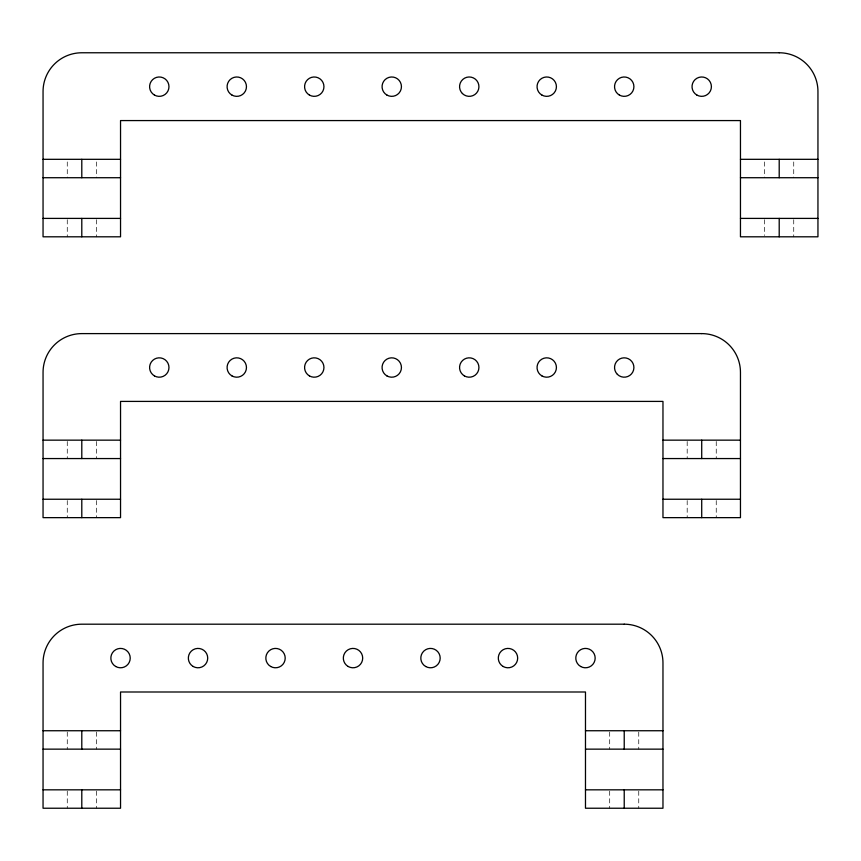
<?xml version="1.0" encoding="UTF-8"?>
<svg xmlns="http://www.w3.org/2000/svg" width="861" height="861" viewBox="0 0 861 861"><rect width="100%" height="100%" fill="white"/><g stroke="black" fill="none" stroke-linecap="round" stroke-linejoin="round"><path stroke-width="0.65" stroke-dasharray="4.3 3.23" d="M793.734 161.943L793.734 177.721M793.734 219.716L793.734 236.807M764.676 161.943L764.676 177.721M764.676 219.716L764.676 235.494M716.244 441.467L716.244 458.558M716.244 500.553L716.244 517.644M687.186 441.467L687.186 458.558M687.186 500.553L687.186 517.644M638.754 732.054L638.754 749.145M638.754 791.141L638.754 808.231M609.696 732.054L609.696 749.145M609.696 791.141L609.696 808.231M96.324 161.943L96.324 177.721M96.324 219.716L96.324 236.807M96.324 441.467L96.324 458.558M96.324 500.553L96.324 517.644M96.324 732.054L96.324 749.145M96.324 791.141L96.324 808.231M67.266 161.943L67.266 177.721M67.266 219.716L67.266 236.807M67.266 441.467L67.266 458.558M67.266 500.553L67.266 517.644M67.266 732.054L67.266 749.145M67.266 791.141L67.266 808.231"/><path stroke-width="1.29" d="M43.05 159.317L120.54 159.317M740.46 159.317L817.95 159.317M43.05 177.721L120.54 177.721M740.46 177.721L817.95 177.721M43.05 218.403L120.54 218.403M740.46 218.403L817.95 218.403M43.05 440.154L120.54 440.154M662.97 440.154L740.46 440.154M43.05 458.558L120.54 458.558M662.97 458.558L740.46 458.558M43.05 499.24L120.54 499.24M662.97 499.24L740.46 499.24M43.05 730.741L120.54 730.741M585.48 730.741L662.97 730.741M43.05 749.145L120.54 749.145M585.48 749.145L662.97 749.145M43.05 789.828L120.54 789.828M585.48 789.828L662.97 789.828M779.205 159.317L779.205 177.721M779.205 218.403L779.205 236.807M701.715 440.154L701.715 458.558M701.715 499.24L701.715 517.644M624.225 730.741L624.225 749.145M624.225 789.828L624.225 808.231M81.795 159.317L81.795 177.721M81.795 218.403L81.795 236.807M81.795 440.154L81.795 458.558M81.795 499.24L81.795 517.644M81.795 730.741L81.795 749.145M81.795 789.828L81.795 808.231M779.205 52.769L81.795 52.769A38.745 38.745 0 0 0 43.05 91.514L43.05 236.807L120.54 236.807L120.54 120.572L740.46 120.572L740.46 236.807L817.95 236.807L817.95 91.514A38.745 38.745 0 0 0 779.205 52.769M701.715 333.605L81.795 333.605A38.745 38.745 0 0 0 43.05 372.35L43.05 517.644L120.54 517.644L120.54 401.409L662.97 401.409L662.97 517.644L740.46 517.644L740.46 372.35A38.745 38.745 0 0 0 701.715 333.605M624.225 624.193L81.795 624.193A38.745 38.745 0 0 0 43.05 662.938L43.05 808.231L120.54 808.231L120.54 691.996L585.48 691.996L585.48 808.231L662.97 808.231L662.97 662.938A38.745 38.745 0 0 0 624.225 624.193M348.167 666.489A9.686 9.686 0 0 0 362.696 658.095A9.686 9.686 0 0 0 348.167 649.711A9.686 9.686 0 0 0 348.167 666.489M503.147 666.489A9.686 9.686 0 0 0 517.676 658.095A9.686 9.686 0 0 0 503.147 649.711A9.686 9.686 0 0 0 503.147 666.489M580.637 666.489A9.686 9.686 0 0 0 595.166 658.095A9.686 9.686 0 0 0 580.637 649.711A9.686 9.686 0 0 0 580.637 666.489M425.657 666.489A9.686 9.686 0 0 0 440.186 658.095A9.686 9.686 0 0 0 425.657 649.711A9.686 9.686 0 0 0 425.657 666.489M270.677 666.489A9.686 9.686 0 0 0 285.206 658.095A9.686 9.686 0 0 0 270.677 649.711A9.686 9.686 0 0 0 270.677 666.489M193.187 666.489A9.686 9.686 0 0 0 207.716 658.095A9.686 9.686 0 0 0 193.187 649.711A9.686 9.686 0 0 0 193.187 666.489M115.697 666.489A9.686 9.686 0 0 0 130.226 658.095A9.686 9.686 0 0 0 115.697 649.711A9.686 9.686 0 0 0 115.697 666.489M617.38 374.363A9.686 9.686 0 0 0 633.578 370.015A9.686 9.686 0 0 0 621.717 358.154A9.686 9.686 0 0 0 617.38 374.363M464.402 375.902A9.686 9.686 0 0 0 478.931 367.507A9.686 9.686 0 0 0 464.402 359.123A9.686 9.686 0 0 0 464.402 375.902M386.912 375.902A9.686 9.686 0 0 0 401.441 367.507A9.686 9.686 0 0 0 386.912 359.123A9.686 9.686 0 0 0 386.912 375.902M541.892 375.902A9.686 9.686 0 0 0 556.421 367.507A9.686 9.686 0 0 0 541.892 359.123A9.686 9.686 0 0 0 541.892 375.902M309.422 375.902A9.686 9.686 0 0 0 323.951 367.507A9.686 9.686 0 0 0 309.422 359.123A9.686 9.686 0 0 0 309.422 375.902M231.932 375.902A9.686 9.686 0 0 0 246.461 367.507A9.686 9.686 0 0 0 231.932 359.123A9.686 9.686 0 0 0 231.932 375.902M154.442 375.902A9.686 9.686 0 0 0 168.971 367.507A9.686 9.686 0 0 0 154.442 359.123A9.686 9.686 0 0 0 154.442 375.902M619.382 95.054A9.686 9.686 0 0 0 633.911 86.67A9.686 9.686 0 0 0 619.382 78.276A9.686 9.686 0 0 0 619.382 95.054M696.872 95.054A9.686 9.686 0 0 0 711.401 86.67A9.686 9.686 0 0 0 696.872 78.276A9.686 9.686 0 0 0 696.872 95.054M541.892 95.054A9.686 9.686 0 0 0 556.421 86.67A9.686 9.686 0 0 0 541.892 78.276A9.686 9.686 0 0 0 541.892 95.054M154.442 95.054A9.686 9.686 0 0 0 168.971 86.67A9.686 9.686 0 0 0 154.442 78.276A9.686 9.686 0 0 0 154.442 95.054M462.4 93.515A9.686 9.686 0 0 0 478.598 89.178A9.686 9.686 0 0 0 466.737 77.307A9.686 9.686 0 0 0 462.4 93.515M386.912 95.054A9.686 9.686 0 0 0 401.441 86.67A9.686 9.686 0 0 0 386.912 78.276A9.686 9.686 0 0 0 386.912 95.054M309.422 95.054A9.686 9.686 0 0 0 323.951 86.67A9.686 9.686 0 0 0 309.422 78.276A9.686 9.686 0 0 0 309.422 95.054M231.932 95.054A9.686 9.686 0 0 0 246.461 86.67A9.686 9.686 0 0 0 231.932 78.276A9.686 9.686 0 0 0 231.932 95.054"/></g></svg>
